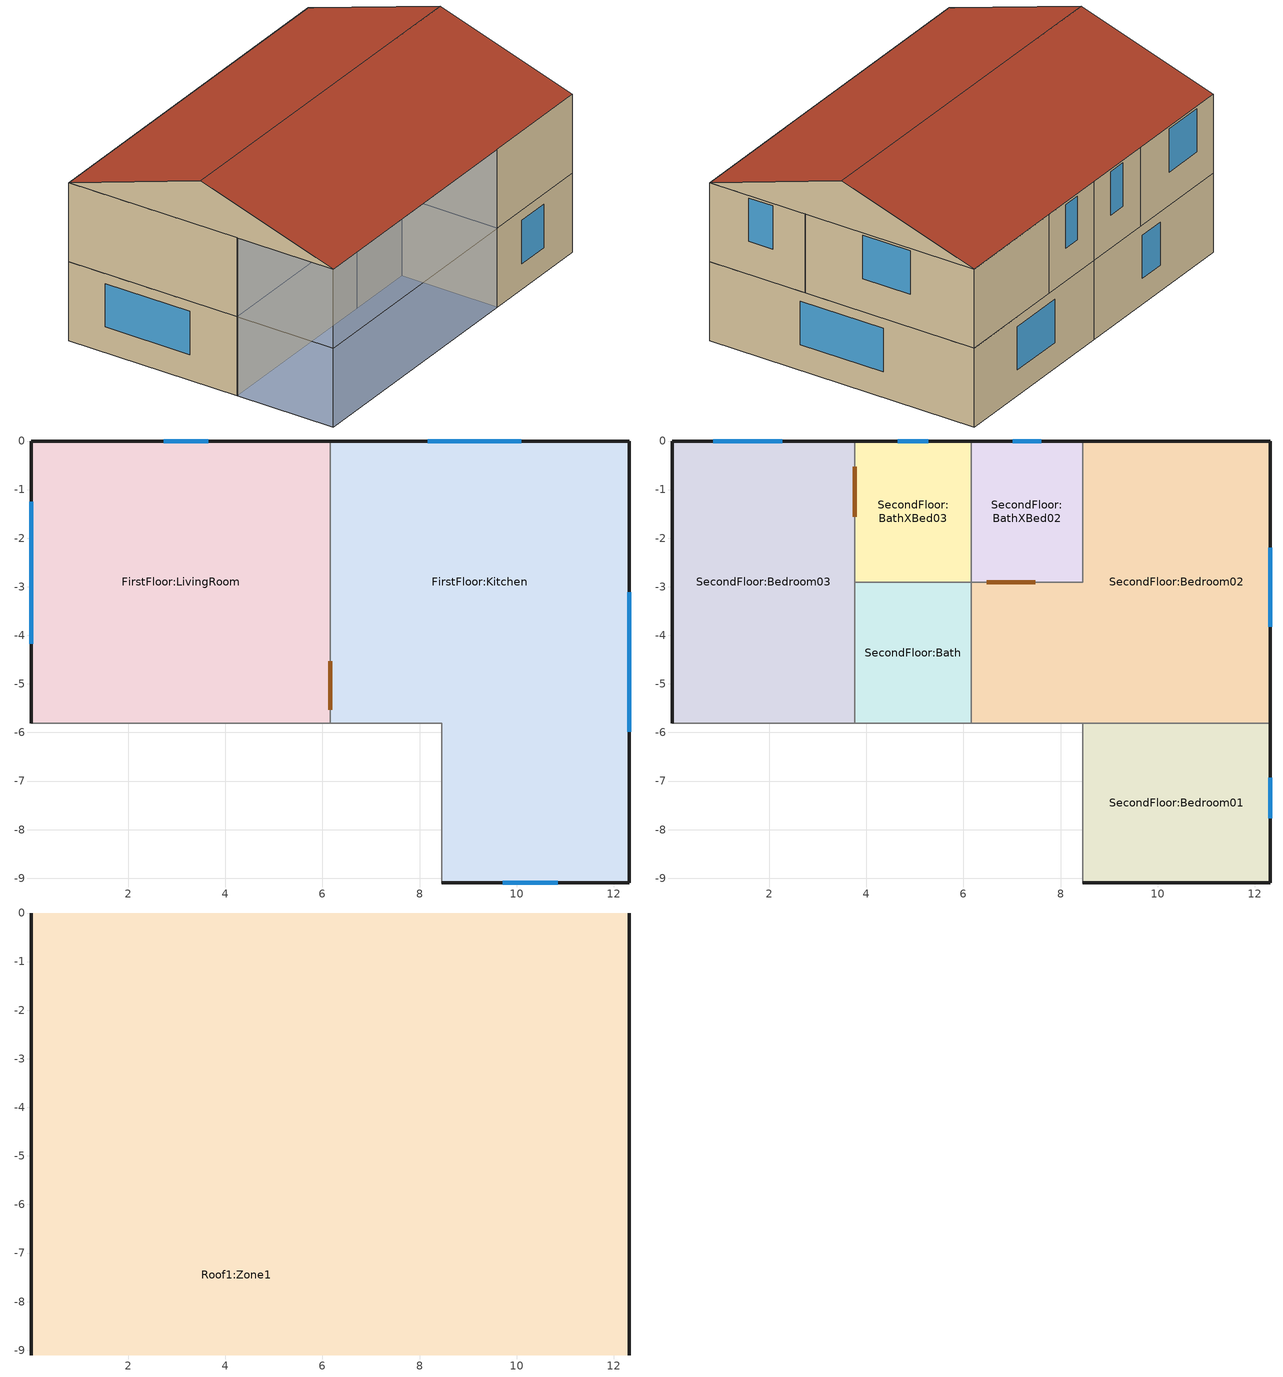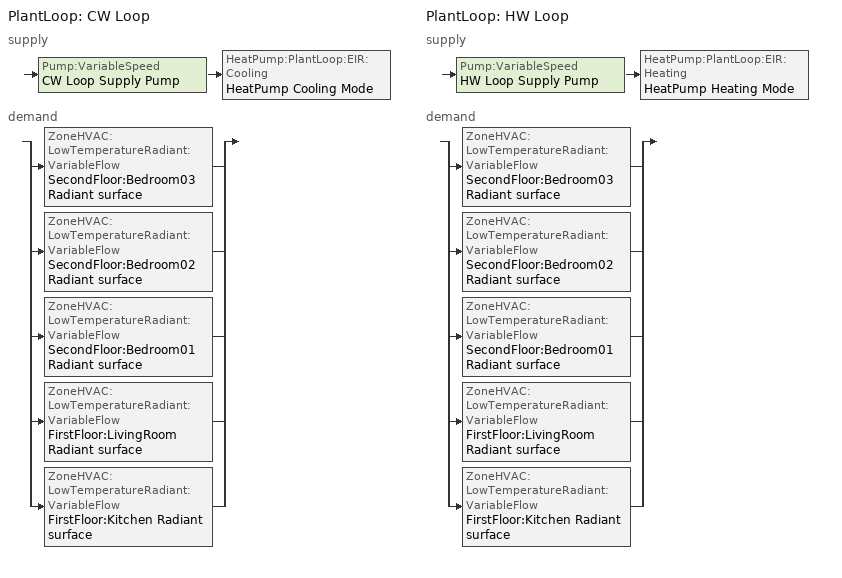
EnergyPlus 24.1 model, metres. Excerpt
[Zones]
FirstFloor:Kitchen
 floor ground (Heated Floor with floor covering - Ground): 12.32,-9.1 8.46,-9.1 8.46,-5.81 12.32,-5.81 z0; 12.32,-5.81 6.16,-5.81 6.16,0 12.32,0 z0
 wall outside (Wall - Energy code standard - Heavyweight): 8.46,-9.1 12.32,-9.1 12.32,0 6.16,0 z0:2.59
 wall to FirstFloor:LivingRoom (Partition - 2 x 1 in. (2x25mm) gypsum plasterboard with 4 in. (100mm) cavity): 6.16,0 6.16,-5.81 z0:2.59
 wall adiabatic (Partition - 2 x 1 in. (2x25mm) gypsum plasterboard with 4 in. (100mm) cavity): 6.16,-5.81 8.46,-5.81 8.46,-9.1 z0:2.59
 window (Sweden Glazing - 1001): 12.32,-5.98 12.32,-3.12 / 10.09,0 8.17,0 / 9.71,-9.1 10.84,-9.1 z0.84:2.26
 door inside (Puerta interior del proyecto): 6.16,-4.54 6.16,-5.53 z0:2
FirstFloor:LivingRoom
 floor ground (Heated Floor with floor covering - Ground): 6.16,-5.81 0.01,-5.81 0.01,0 6.16,0 z0
 wall outside (Wall - Energy code standard - Heavyweight): 6.16,0 0.01,0 0.01,-5.81 z0:2.59
 wall adiabatic (Partition - 2 x 1 in. (2x25mm) gypsum plasterboard with 4 in. (100mm) cavity): 0.01,-5.81 6.16,-5.81 z0:2.59
 window (Sweden Glazing - 1001): 3.65,0 2.73,0 / 0.01,-1.25 0.01,-4.17 z0.84:2.26
SecondFloor:BathXBed02
 floor to FirstFloor:Kitchen (Heated Floor with floor covering - Internal - T0.1): 8.46,-2.9 6.16,-2.9 6.16,0 8.46,0 z2.59
 wall outside (Wall - Energy code standard - Heavyweight): 8.46,0 6.16,0 z2.59:5.18
 wall to SecondFloor:Bedroom02 (Partition - 2 x 1 in. (2x25mm) gypsum plasterboard with 4 in. (100mm) cavity): 6.16,-2.9 8.46,-2.9 8.46,0 z2.59:5.18
 wall to SecondFloor:BathXBed03 (Partition - 2 x 1 in. (2x25mm) gypsum plasterboard with 4 in. (100mm) cavity_Rev): 6.16,0 6.16,-2.9 z2.59:5.18
 window (Sweden Glazing - 1001): 7.6,0 7.01,0 z3.67:5.09
 door inside (Puerta interior del proyecto): 6.48,-2.9 7.48,-2.9 z2.83:4.83
SecondFloor:BathXBed03
 floor to FirstFloor:LivingRoom (Heated Floor with floor covering - Internal - T0.1): 6.16,-2.9 3.77,-2.9 3.77,0 6.16,0 z2.59
 wall outside (Wall - Energy code standard - Heavyweight): 6.16,0 3.77,0 z2.59:5.18
 wall to SecondFloor:Bedroom03 (Partition - 2 x 1 in. (2x25mm) gypsum plasterboard with 4 in. (100mm) cavity_Rev): 3.77,0 3.77,-2.9 z2.59:5.18
 wall to SecondFloor:Bath (Partition - 2 x 1 in. (2x25mm) gypsum plasterboard with 4 in. (100mm) cavity): 3.77,-2.9 6.16,-2.9 z2.59:5.18
 window (Sweden Glazing - 1001): 5.28,0 4.65,0 z3.67:5.09
 door inside (Puerta interior del proyecto_Rev): 3.77,-0.53 3.77,-1.56 z2.83:4.83
SecondFloor:Bath
 floor to FirstFloor:LivingRoom (Heated Floor with floor covering - Internal - T0.1): 6.16,-5.81 3.77,-5.81 3.77,-2.9 6.16,-2.9 z2.59
 wall to SecondFloor:Bedroom02 (Partition - 2 x 1 in. (2x25mm) gypsum plasterboard with 4 in. (100mm) cavity_Rev): 6.16,-5.81 6.16,-2.9 z2.59:5.18
 wall to SecondFloor:Bedroom03 (Partition - 2 x 1 in. (2x25mm) gypsum plasterboard with 4 in. (100mm) cavity_Rev): 3.77,-2.9 3.77,-5.81 z2.59:5.18
 wall adiabatic (Partition - 2 x 1 in. (2x25mm) gypsum plasterboard with 4 in. (100mm) cavity): 3.77,-5.81 6.16,-5.81 z2.59:5.18
SecondFloor:Bedroom01
 floor to FirstFloor:Kitchen (Heated Floor with floor covering - Internal): 12.32,-9.1 8.46,-9.1 8.46,-5.81 12.32,-5.81 z2.59
 wall outside (Wall - Energy code standard - Heavyweight): 8.46,-9.1 12.32,-9.1 12.32,-5.81 z2.59:5.18
 wall to SecondFloor:Bedroom02 (Partition - 2 x 1 in. (2x25mm) gypsum plasterboard with 4 in. (100mm) cavity_Rev): 12.32,-5.81 8.46,-5.81 z2.59:5.18
 wall adiabatic (Partition - 2 x 1 in. (2x25mm) gypsum plasterboard with 4 in. (100mm) cavity): 8.46,-5.81 8.46,-9.1 z2.59:5.18
 window (Sweden Glazing - 1001): 12.32,-7.76 12.32,-6.93 z3.67:5.09
SecondFloor:Bedroom02
 floor to FirstFloor:Kitchen (Heated Floor with floor covering - Internal - T0.3): 8.46,-5.81 6.16,-5.81 6.16,-2.9 8.46,-2.9 z2.59
 floor to FirstFloor:Kitchen (Heated Floor with floor covering - Internal): 12.32,-5.81 8.46,-5.81 8.46,0 12.32,0 z2.59
 wall outside (Wall - Energy code standard - Heavyweight): 12.32,-5.81 12.32,0 8.46,0 z2.59:5.18
 wall adiabatic (Partition - 2 x 1 in. (2x25mm) gypsum plasterboard with 4 in. (100mm) cavity): 6.16,-5.81 8.46,-5.81 z2.59:5.18
 window (Sweden Glazing - 1001): 12.32,-3.83 12.32,-2.2 z3.67:5.09
SecondFloor:Bedroom03
 floor to FirstFloor:LivingRoom (Heated Floor with floor covering - Internal): 3.77,-5.81 0.01,-5.81 0.01,0 3.77,0 z2.59
 wall outside (Wall - Energy code standard - Heavyweight): 3.77,0 0.01,0 0.01,-5.81 z2.59:5.18
 wall adiabatic (Partition - 2 x 1 in. (2x25mm) gypsum plasterboard with 4 in. (100mm) cavity): 0.01,-5.81 3.77,-5.81 z2.59:5.18
 window (Sweden Glazing - 1001): 2.27,0 0.85,0 z3.68:5.1
Roof1:Zone1
 floor to SecondFloor:Bedroom03 (Combined semi-exposed roof - Energy code standard - Heavyweight_Rev): 3.77,-5.81 0.01,-5.81 0.01,0 3.77,0 z5.18
 floor to SecondFloor:BathXBed03 (Combined semi-exposed roof - Energy code standard - Heavyweight_Rev): 6.16,-2.9 3.77,-2.9 3.77,0 6.16,0 z5.18
 floor to SecondFloor:BathXBed02 (Combined semi-exposed roof - Energy code standard - Heavyweight_Rev): 8.46,-2.9 6.16,-2.9 6.16,0 8.46,0 z5.18
 floor to SecondFloor:Bedroom02 (Combined semi-exposed roof - Energy code standard - Heavyweight_Rev): 12.32,-2.9 8.46,-2.9 8.46,0 12.32,0 z5.18; 12.32,-5.81 6.16,-5.81 6.16,-2.9 12.32,-2.9 z5.18
 floor to SecondFloor:Bath (Combined semi-exposed roof - Energy code standard - Heavyweight_Rev): 6.16,-5.81 3.77,-5.81 3.77,-2.9 6.16,-2.9 z5.18
 floor to SecondFloor:Bedroom01 (Combined semi-exposed roof - Energy code standard - Heavyweight_Rev): 12.32,-9.1 8.46,-9.1 8.46,-5.81 12.32,-5.81 z5.18
 floor adiabatic (Heated Floor with floor covering - Internal): 8.46,-9.1 0.01,-9.1 0.01,-5.81 8.46,-5.81 z5.18
 wall outside (Wall - Energy code standard - Heavyweight): 12.32,-9.1,5.18 12.32,0,5.18 12.32,-4.55,6.66; 0.01,0,5.18 0.01,-9.1,5.18 0.01,-4.55,6.66
 roof outside (Combined semi-exposed roof - Energy code standard - Heavyweight): 12.32,0,5.18 0.01,0,5.18 0.01,-4.55,6.66 12.32,-4.55,6.66; 0.01,-9.1,5.18 12.32,-9.1,5.18 12.32,-4.55,6.66 0.01,-4.55,6.66
shading: 0.01,-5.81 0.01,-9.1 / 0.01,-9.1 8.46,-9.1 z2.59:5.18; 0.01,-5.81 0.01,-9.1 / 0.01,-9.1 8.46,-9.1 z0:2.59
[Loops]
PlantLoop 'CW Loop'
 supply: Pump:VariableSpeed 'CW Loop Supply Pump' > HeatPump:PlantLoop:EIR:Cooling 'HeatPump Cooling Mode'
 demand: split
  | ZoneHVAC:LowTemperatureRadiant:VariableFlow 'SecondFloor:Bedroom03 Radiant surface'
  | ZoneHVAC:LowTemperatureRadiant:VariableFlow 'SecondFloor:Bedroom02 Radiant surface'
  | ZoneHVAC:LowTemperatureRadiant:VariableFlow 'SecondFloor:Bedroom01 Radiant surface'
  | ZoneHVAC:LowTemperatureRadiant:VariableFlow 'FirstFloor:LivingRoom Radiant surface'
  | ZoneHVAC:LowTemperatureRadiant:VariableFlow 'FirstFloor:Kitchen Radiant surface'
PlantLoop 'HW Loop'
 supply: Pump:VariableSpeed 'HW Loop Supply Pump' > HeatPump:PlantLoop:EIR:Heating 'HeatPump Heating Mode'
 demand: split
  | ZoneHVAC:LowTemperatureRadiant:VariableFlow 'SecondFloor:Bedroom03 Radiant surface'
  | ZoneHVAC:LowTemperatureRadiant:VariableFlow 'SecondFloor:Bedroom02 Radiant surface'
  | ZoneHVAC:LowTemperatureRadiant:VariableFlow 'SecondFloor:Bedroom01 Radiant surface'
  | ZoneHVAC:LowTemperatureRadiant:VariableFlow 'FirstFloor:LivingRoom Radiant surface'
  | ZoneHVAC:LowTemperatureRadiant:VariableFlow 'FirstFloor:Kitchen Radiant surface'
[Building]
Building: Loads convergence tolerance value=0.04; Maximum number of warmup days=50; Minimum number of warmup days=6; North axis=0; Solar distribution=FullExterior; Temperature convergence tolerance value=0.4; Terrain=Suburbs
[Site:GroundReflectance]
0.2, 0.2, 0.2, 0.2, 0.2, 0.2, 0.2, 0.2, 0.2, 0.2, 0.2, 0.2
[Site:GroundReflectance:SnowModifier]
2, 2
[Site:GroundTemperature:BuildingSurface]
18, 18, 18, 18, 18, 18, 18, 18, 18, 18, 18, 18
[Site:GroundTemperature:Deep]
14, 14, 14, 14, 14, 14, 14, 14, 14, 14, 14, 14
[Site:GroundTemperature:FCfactorMethod]
January ground temperature=6.09; February ground temperature=5.28; March ground temperature=6.71; April ground temperature=8.95; May ground temperature=14.81; June ground temperature=19.34; July ground temperature=22.39; August ground temperature=23.32; September ground temperature=21.74; October ground temperature=18.22; November ground temperature=13.53; December ground temperature=9.18
[Site:GroundTemperature:Shallow]
14, 14, 14, 14, 14, 14, 14, 14, 14, 14, 14, 14
[Site:Location]
Sitio (01-01:31-12)  (01-01:31-12): Elevation=61; Latitude=59.62; Longitude=17.95; Time zone=1
[Site:WaterMainsTemperature]
Annual average outdoor air temperature=10; Calculation method=Correlation; Maximum difference in monthly average outdoor air temperatures=20
[SizingPeriod:DesignDay] Barometric pressure=94525.9; Day of month=15; Humidity condition type=WetBulb; Rain indicator=No; Snow indicator=No
Name | Daily dry bulb temperature range | Day type | Daylight saving time indicator | Maximum dry bulb temperature | Month | Sky clearness | Solar model indicator | Wetbulb or dewpoint at maximum dry bulb | Wind direction | Wind speed
Summer Design Day in Sitio (01-01:31-12) Aug | 17.4 | SummerDesignDay | Yes | 38 | 8 | 0.98 | ASHRAEClearSky | 19.9 | 0 | 0
Summer Design Day in Sitio (01-01:31-12) Jul | 17.5 | SummerDesignDay | Yes | 38.2 | 7 | 0.98 | ASHRAEClearSky | 20.3 | 0 | 0
Summer Design Day in Sitio (01-01:31-12) Jun | 17.7 | SummerDesignDay | Yes | 36.6 | 6 | 0.98 | ASHRAEClearSky | 18.2 | 0 | 0
Summer Design Day in Sitio (01-01:31-12) Sep | 16.8 | SummerDesignDay | Yes | 34.9 | 9 | 0.98 | ASHRAEClearSky | 19.3 | 0 | 0
Winter Design Day in Sitio (01-01:31-12) | 0 | WinterDesignDay | No | -2.7 | 1 | 0 |  | -2.7 | 350 | 1
[Construction]
Combined semi-exposed roof - Energy code standard - Heavyweight: Plywood (Heavyweight)_.01, MW Glass Wool (rolls)_.0155, Cast Concrete (Lightweight)_.1, Plasterboard_.013
Combined semi-exposed roof - Energy code standard - Heavyweight_Rev: Plasterboard_.013, Cast Concrete (Lightweight)_.1, MW Glass Wool (rolls)_.0155, Plywood (Heavyweight)_.01
Heated Floor with floor covering - Ground: Urea Formaldehyde Foam_.08, Cast Concrete_.1, EPS Expanded Polystyrene (Standard)_.08, Limestone soft_.045, Ceramic/porcelain_.0095
Heated Floor with floor covering - Internal; Heated Floor with floor covering - Internal - T0.1; Heated Floor with floor covering - Internal - T0.3: 0.625 in. gypsum board_.008, Cast Concrete (Dense)_.1, EPS Expanded Polystyrene (Standard)_.08, Limestone soft_.045, Ceramic/porcelain_.0095
Partition - 2 x 1 in. (2x25mm) gypsum plasterboard with 4 in. (100mm) cavity; Partition - 2 x 1 in. (2x25mm) gypsum plasterboard with 4 in. (100mm) cavity_Rev: Gypsum Plasterboard_.025, 6_RVAL_2, Gypsum Plasterboard_.025
Puerta interior del proyecto; Puerta interior del proyecto_Rev: Painted Oak_.035
Sweden Glazing - 1001: 2, 1001, 50, 1001, 2
Wall - Energy code standard - Heavyweight: Brickwork Outer_.1, XPS Extruded Polystyrene  - CO2 Blowing_.0037, Concrete Block (Medium)_.1, Gypsum Plastering_.013
[Material] Roughness=Rough; Thermal absorptance=0.9
Name | Conductivity | Density | Solar absorptance | Specific heat | Thickness | Visible absorptance
0.625 in. gypsum board_.008 | 0.16 | 640 | 0.7 | 1150 | 0.008 | 0.7
Brickwork Outer_.1 | 0.84 | 1700 | 0.7 | 800 | 0.1 | 0.7
Cast Concrete (Dense)_.1 | 1.4 | 2100 | 0.6 | 840 | 0.1 | 0.6
Cast Concrete (Lightweight)_.1 | 0.38 | 1200 | 0.6 | 1000 | 0.1 | 0.6
Cast Concrete_.1 | 1.13 | 2000 | 0.6 | 1000 | 0.1 | 0.6
Ceramic/porcelain_.0095 | 1.3 | 2300 | 0.4 | 840 | 0.0095 | 0.4
Concrete Block (Medium)_.1 | 0.51 | 1400 | 0.6 | 1000 | 0.1 | 0.6
EPS Expanded Polystyrene (Standard)_.08 | 0.04 | 15 | 0.6 | 1400 | 0.08 | 0.6
Gypsum Plasterboard_.025 | 0.25 | 900 | 0.5 | 1000 | 0.025 | 0.5
Gypsum Plastering_.013 | 0.4 | 1000 | 0.5 | 1000 | 0.013 | 0.5
Limestone soft_.045 | 1.1 | 2200 | 0.6 | 1000 | 0.045 | 0.6
MW Glass Wool (rolls)_.0155 | 0.04 | 12 | 0.6 | 840 | 0.0155 | 0.6
Painted Oak_.035 | 0.19 | 700 | 0.5 | 2390 | 0.035 | 0.5
Plasterboard_.013 | 0.25 | 2800 | 0.5 | 896 | 0.013 | 0.5
Plywood (Heavyweight)_.01 | 0.15 | 700 | 0.78 | 1420 | 0.01 | 0.78
Urea Formaldehyde Foam_.08 | 0.04 | 10 | 0.6 | 1400 | 0.08 | 0.6
XPS Extruded Polystyrene  - CO2 Blowing_.0037 | 0.034 | 35 | 0.6 | 1400 | 0.0794 | 0.6
[Material:NoMass]
6_RVAL_2: Roughness=Rough; Solar absorptance=0.7; Thermal absorptance=0.9; Thermal resistance=0.15; Visible absorptance=0.7
[WindowMaterial:Gas]
1001: Gas type=Air; Thickness=0.006
[WindowMaterial:Glazing] Dirt correction factor for solar and visible transmittance=1; Infrared transmittance at normal incidence=0; Optical data type=SpectralAverage
Name | Back side infrared hemispherical emissivity | Back side solar reflectance at normal incidence | Back side visible reflectance at normal incidence | Conductivity | Front side infrared hemispherical emissivity | Front side solar reflectance at normal incidence | Front side visible reflectance at normal incidence | Solar transmittance at normal incidence | Thickness | Visible transmittance at normal incidence
2 | 0.84 | 0.075 | 0.081 | 0.9 | 0.84 | 0.075 | 0.081 | 0.837 | 0.003 | 0.898
50 | 0.72 | 0.398 | 0.167 | 0.14 | 0.075 | 0.402 | 0.147 | 0.504 | 0.00051 | 0.766
[AvailabilityManager:HighTemperatureTurnOff]
HeatingOperationLimit: Temperature=20
[AvailabilityManager:LowTemperatureTurnOff]
CoolingLimitOperation: Temperature=15
[AvailabilityManager:Scheduled]
Name | Schedule
CW Loop Availability | On 24/7
HW Loop Availability | Off
[Daylighting:Controls] Availability schedule=On; Fraction of lights controlled by reference point 1=1; Daylighting method=SplitFlux; Delight gridding resolution=1; Glare calculation azimuth angle of view direction clockwise from zone y axis=0; Lighting control type=Continuous; Maximum allowable discomfort glare index=22; Minimum input power fraction for continuous or continuousoff dimming control=0.1; Minimum light output fraction for continuous or continuousoff dimming control=0.1; Number of stepped control steps=1; Probability lighting will be reset when needed in manual stepped control=1
Name | Daylighting reference point name 1 | Illuminance setpoint at reference point 1 | Glare calculation daylighting reference point | Zone or space
FirstFloor:Kitchen | FirstFloor:Kitchen Ref Point 1 | 300 | FirstFloor:Kitchen Ref Point 1 | FirstFloor:Kitchen
FirstFloor:LivingRoom | FirstFloor:LivingRoom Ref Point 1 | 150 | FirstFloor:LivingRoom Ref Point 1 | FirstFloor:LivingRoom
SecondFloor:Bedroom01 | SecondFloor:Bedroom01 Ref Point 1 | 100 | SecondFloor:Bedroom01 Ref Point 1 | SecondFloor:Bedroom01
SecondFloor:Bedroom02 | SecondFloor:Bedroom02 Ref Point 1 | 100 | SecondFloor:Bedroom02 Ref Point 1 | SecondFloor:Bedroom02
SecondFloor:Bedroom03 | SecondFloor:Bedroom03 Ref Point 1 | 100 | SecondFloor:Bedroom03 Ref Point 1 | SecondFloor:Bedroom03
[DesignSpecification:OutdoorAir] Outdoor air flow air changes per hour=0; Outdoor air flow per person=0.00944; Outdoor air flow per zone=0; Outdoor air flow per zone floor area=0; Outdoor air method=Flow/Person; Outdoor air schedule=On 24/7
FirstFloor:Kitchen Design Specification Outdoor Air Object; FirstFloor:LivingRoom Design Specification Outdoor Air Object; SecondFloor:Bath Design Specification Outdoor Air Object; SecondFloor:BathXBed02 Design Specification Outdoor Air Object; SecondFloor:BathXBed03 Design Specification Outdoor Air Object; SecondFloor:Bedroom01 Design Specification Outdoor Air Object; SecondFloor:Bedroom02 Design Specification Outdoor Air Object; SecondFloor:Bedroom03 Design Specification Outdoor Air Object
[DesignSpecification:ZoneAirDistribution] Zone air distribution effectiveness in cooling mode=1; Zone air distribution effectiveness in heating mode=1; Zone secondary recirculation fraction=0
FirstFloor:Kitchen Design Specification Zone Air Distribution Object; FirstFloor:LivingRoom Design Specification Zone Air Distribution Object; SecondFloor:Bath Design Specification Zone Air Distribution Object; SecondFloor:BathXBed02 Design Specification Zone Air Distribution Object; SecondFloor:BathXBed03 Design Specification Zone Air Distribution Object; SecondFloor:Bedroom01 Design Specification Zone Air Distribution Object; SecondFloor:Bedroom02 Design Specification Zone Air Distribution Object; SecondFloor:Bedroom03 Design Specification Zone Air Distribution Object
[HeatPump:PlantLoop:EIR:Cooling]
HeatPump Cooling Mode: Capacity modifier function of temperature curve=CoolCapAquarea9kW; Companion heat pump=HeatPump Heating Mode; Condenser type=AirSource; Electric input to output ratio modifier function of part load ratio curve=Aquarea9kW_PLR; Electric input to output ratio modifier function of temperature curve=EERAquarea9kW; Load side reference flow rate=Autosize; Reference capacity=Autosize; Reference coefficient of performance=2.77; Sizing factor=1; Source side reference flow rate=Autosize
[HeatPump:PlantLoop:EIR:Heating]
HeatPump Heating Mode: Capacity modifier function of temperature curve=HeatCapAquarea9kW; Companion heat pump=HeatPump Cooling Mode; Condenser type=AirSource; Electric input to output ratio modifier function of part load ratio curve=Aquarea9kW_PLR; Electric input to output ratio modifier function of temperature curve=COPAquarea9kW; Load side reference flow rate=Autosize; Reference capacity=Autosize; Reference coefficient of performance=4.66; Sizing factor=1; Source side reference flow rate=Autosize
[Lights] Design level calculation method=Watts/Area; Fraction radiant=0.42; Fraction replaceable=1; Fraction visible=0.18; Return air fraction=0
Name | End use subcategory | Schedule | Watts per floor area | Zone or zonelist or space or spacelist
FirstFloor:Kitchen General lighting | ELECTRIC EQUIPMENT#FirstFloor:Kitchen#GeneralLights | Dwell_DomKitchen_Light | 3.4 | FirstFloor:Kitchen
FirstFloor:LivingRoom General lighting | ELECTRIC EQUIPMENT#FirstFloor:LivingRoom#GeneralLights | Dwell_DomLounge_Light | 5.1 | FirstFloor:LivingRoom
SecondFloor:Bath General lighting | ELECTRIC EQUIPMENT#SecondFloor:Bath#GeneralLights | Dwell_DomBath_Light | 5.1 | SecondFloor:Bath
SecondFloor:BathXBed02 General lighting | ELECTRIC EQUIPMENT#SecondFloor:BathXBed02#GeneralLights | Dwell_DomBath_Light | 5.1 | SecondFloor:BathXBed02
SecondFloor:BathXBed03 General lighting | ELECTRIC EQUIPMENT#SecondFloor:BathXBed03#GeneralLights | Dwell_DomBath_Light | 5.1 | SecondFloor:BathXBed03
SecondFloor:Bedroom01 General lighting | ELECTRIC EQUIPMENT#SecondFloor:Bedroom01#GeneralLights | Dwell_DomBed_Light | 3.4 | SecondFloor:Bedroom01
SecondFloor:Bedroom02 General lighting | ELECTRIC EQUIPMENT#SecondFloor:Bedroom02#GeneralLights | Dwell_DomBed_Light | 3.4 | SecondFloor:Bedroom02
SecondFloor:Bedroom03 General lighting | ELECTRIC EQUIPMENT#SecondFloor:Bedroom03#GeneralLights | Dwell_DomBed_Light | 3.4 | SecondFloor:Bedroom03
[OtherEquipment] Carbon dioxide generation rate=0; Design level calculation method=Watts/Area; End use subcategory=General; Fraction latent=0; Fraction lost=0; Fraction radiant=0.2; Fuel type=Electricity
Name | Power per floor area | Schedule | Zone or zonelist or space or spacelist
FirstFloor:Kitchen Equipment gain | 12 | Dwell_DomKitchen_Equip | FirstFloor:Kitchen
FirstFloor:LivingRoom Equipment gain | 3.9 | Dwell_DomLounge_Equip | FirstFloor:LivingRoom
SecondFloor:Bath Equipment gain | 1.67 | Dwell_DomBath_Equip | SecondFloor:Bath
SecondFloor:BathXBed02 Equipment gain | 1.67 | Dwell_DomBath_Equip | SecondFloor:BathXBed02
SecondFloor:BathXBed03 Equipment gain | 1.67 | Dwell_DomBath_Equip | SecondFloor:BathXBed03
SecondFloor:Bedroom01 Equipment gain | 3.58 | Dwell_DomBed_Equip | SecondFloor:Bedroom01
SecondFloor:Bedroom02 Equipment gain | 3.58 | Dwell_DomBed_Equip | SecondFloor:Bedroom02
SecondFloor:Bedroom03 Equipment gain | 3.58 | Dwell_DomBed_Equip | SecondFloor:Bedroom03
[People] Air velocity schedule=Default Air Velocity for Comfort Calculations; Carbon dioxide generation rate=3.82e-08; Clothing insulation calculation method=ClothingInsulationSchedule; Enable ashrae 55 comfort warnings=No; Fraction radiant=0.3; Mean radiant temperature calculation type=EnclosureAveraged; Number of people calculation method=People/Area; Number of people schedule=Residential Occ_Edited; Sensible heat fraction=Autocalculate; Thermal comfort model 1 type=Fanger; Work efficiency schedule=Work efficiency
Name | Activity level schedule | Clothing insulation schedule | People per floor area | Zone or zonelist or space or spacelist
People FirstFloor:Kitchen | Activity Schedule 2035 | Clothing Schedule 2035 | 0.0187563 | FirstFloor:Kitchen
People FirstFloor:LivingRoom | Activity Schedule 2044 | Clothing Schedule 2044 | 0.0187563 | FirstFloor:LivingRoom
People SecondFloor:Bath | Activity Schedule 1688 | Clothing Schedule 1688 | 0.0187368 | SecondFloor:Bath
People SecondFloor:BathXBed02 | Activity Schedule 1671 | Clothing Schedule 1671 | 0.0187368 | SecondFloor:BathXBed02
People SecondFloor:BathXBed03 | Activity Schedule 1664 | Clothing Schedule 1664 | 0.0187368 | SecondFloor:BathXBed03
People SecondFloor:Bedroom01 | Activity Schedule 1704 | Clothing Schedule 1704 | 0.0229388 | SecondFloor:Bedroom01
People SecondFloor:Bedroom02 | Activity Schedule 1678 | Clothing Schedule 1678 | 0.0229388 | SecondFloor:Bedroom02
People SecondFloor:Bedroom03 | Activity Schedule 1656 | Clothing Schedule 1656 | 0.0229388 | SecondFloor:Bedroom03
[PlantEquipmentList]
CW Loop Scheme 1 Range 1 Equipment List: HeatPump Cooling Mode, HeatPump:PlantLoop:EIR:Cooling
HW Loop Scheme 1 Range 1 Equipment List: HeatPump Heating Mode, HeatPump:PlantLoop:EIR:Heating
[PlantEquipmentOperation:CoolingLoad]
CW Loop Scheme 1: Load range 1 lower limit=0; Load range 1 upper limit=1e+15; Range 1 equipment list=CW Loop Scheme 1 Range 1 Equipment List
[PlantEquipmentOperation:HeatingLoad]
HW Loop Scheme 1: Load range 1 lower limit=0; Load range 1 upper limit=1e+15; Range 1 equipment list=HW Loop Scheme 1 Range 1 Equipment List
[PlantEquipmentOperationSchemes] Control scheme 1 schedule=On 24/7
Name | Control scheme 1
CW Loop Operation | CW Loop Scheme 1
HW Loop Operation | HW Loop Scheme 1
[PlantLoop] Common pipe simulation=None; Fluid type=Water; Load distribution scheme=SequentialLoad; Maximum loop flow rate=Autosize; Minimum loop flow rate=0; Minimum loop temperature=10; Plant loop demand calculation scheme=SingleSetpoint; Plant loop volume=Autocalculate; Pressure simulation type=None
Name | Maximum loop temperature | Plant equipment operation scheme
CW Loop | 26 | CW Loop Operation
HW Loop | 55 | HW Loop Operation
[Pump:VariableSpeed] Design maximum flow rate=Autosize; Design minimum flow rate=0; Design power consumption=Autosize; Design pump head=20000; Fraction of motor inefficiencies to fluid stream=0; Motor efficiency=0.9; Pump control type=Intermittent; Coefficient 1 of the part load performance curve=0; Coefficient 2 of the part load performance curve=1; Coefficient 3 of the part load performance curve=0; Coefficient 4 of the part load performance curve=0
CW Loop Supply Pump; HW Loop Supply Pump
[SetpointManager:Scheduled] Control variable=Temperature
Name | Schedule | Setpoint node or nodelist
CW Loop Setpoint Manager | Cooling low water temperature schedule: Always 16.00 | CW Loop Setpoint Manager Node List
HW Loop Setpoint Manager | Heating high water temperature schedule: Always 65.00 | HW Loop Setpoint Manager Node List
[Sizing:Plant]
Name | Design loop exit temperature | Loop design temperature difference | Loop type
HW Loop | 45 | 10 | Heating
CW Loop | 14 | 3 | Cooling
[Sizing:Zone] Account for dedicated outdoor air system=No; Cooling design air flow method=DesignDay; Cooling design air flow rate=0; Cooling minimum air flow=0; Cooling minimum air flow fraction=0; Cooling minimum air flow per zone floor area=0.00076; Dedicated outdoor air high setpoint temperature for design=Autosize; Dedicated outdoor air low setpoint temperature for design=Autosize; Dedicated outdoor air system control strategy=NeutralSupplyAir; Heating design air flow method=DesignDay; Heating design air flow rate=0; Heating maximum air flow=0.14158; Heating maximum air flow fraction=0.3; Heating maximum air flow per zone floor area=0.00203; Zone cooling design supply air humidity ratio=0.009; Zone cooling design supply air humidity ratio difference=0.005; Zone cooling design supply air temperature=14; Zone cooling design supply air temperature difference=10; Zone cooling design supply air temperature input method=SupplyAirTemperature; Zone cooling sizing factor=1.15; Zone heating design supply air humidity ratio=0.004; Zone heating design supply air temperature=50; Zone heating design supply air temperature difference=10; Zone heating design supply air temperature input method=SupplyAirTemperature; Zone heating sizing factor=1.25; Zone humidification design supply air humidity ratio difference=0.005; Zone latent cooling design supply air humidity ratio input method=HumidityRatioDifference; Zone latent heating design supply air humidity ratio input method=HumidityRatioDifference; Zone load sizing method=Sensible Load Only No Latent Load
Name | Design specification outdoor air object | Design specification zone air distribution object
SecondFloor:Bedroom03 | SecondFloor:Bedroom03 Design Specification Outdoor Air Object | SecondFloor:Bedroom03 Design Specification Zone Air Distribution Object
SecondFloor:BathXBed03 | SecondFloor:BathXBed03 Design Specification Outdoor Air Object | SecondFloor:BathXBed03 Design Specification Zone Air Distribution Object
SecondFloor:BathXBed02 | SecondFloor:BathXBed02 Design Specification Outdoor Air Object | SecondFloor:BathXBed02 Design Specification Zone Air Distribution Object
SecondFloor:Bedroom02 | SecondFloor:Bedroom02 Design Specification Outdoor Air Object | SecondFloor:Bedroom02 Design Specification Zone Air Distribution Object
SecondFloor:Bath | SecondFloor:Bath Design Specification Outdoor Air Object | SecondFloor:Bath Design Specification Zone Air Distribution Object
SecondFloor:Bedroom01 | SecondFloor:Bedroom01 Design Specification Outdoor Air Object | SecondFloor:Bedroom01 Design Specification Zone Air Distribution Object
FirstFloor:LivingRoom | FirstFloor:LivingRoom Design Specification Outdoor Air Object | FirstFloor:LivingRoom Design Specification Zone Air Distribution Object
FirstFloor:Kitchen | FirstFloor:Kitchen Design Specification Outdoor Air Object | FirstFloor:Kitchen Design Specification Zone Air Distribution Object
[ThermostatSetpoint:SingleCooling] Setpoint temperature schedule=Cooling SP SCHED
FirstFloor:Kitchen SimpleCooling SP; FirstFloor:LivingRoom SimpleCooling SP; SecondFloor:Bath SimpleCooling SP; SecondFloor:BathXBed02 SimpleCooling SP; SecondFloor:BathXBed03 SimpleCooling SP; SecondFloor:Bedroom01 SimpleCooling SP; SecondFloor:Bedroom02 SimpleCooling SP; SecondFloor:Bedroom03 SimpleCooling SP
[ThermostatSetpoint:SingleHeating] Setpoint temperature schedule=Heating SP SCHED
FirstFloor:Kitchen SimpleHeating SP; FirstFloor:LivingRoom SimpleHeating SP; SecondFloor:Bath SimpleHeating SP; SecondFloor:BathXBed02 SimpleHeating SP; SecondFloor:BathXBed03 SimpleHeating SP; SecondFloor:Bedroom01 SimpleHeating SP; SecondFloor:Bedroom02 SimpleHeating SP
[Zone] Multiplier=1; Type=1; Zone inside convection algorithm=TARP
Name | Floor area | Part of total floor area | Volume
FirstFloor:Kitchen | 42.2345 | Yes | 109.4507
FirstFloor:LivingRoom | 31.4984 | Yes | 81.6282
Roof1:Zone1 | 73.6796 | No | 37.6089
SecondFloor:Bath | 6.1863 | Yes | 14.5346
SecondFloor:BathXBed02 | 5.4391 | Yes | 12.7791
SecondFloor:BathXBed03 | 5.6981 | Yes | 13.3877
SecondFloor:Bedroom01 | 10.2119 | Yes | 23.993
SecondFloor:Bedroom02 | 25.3347 | Yes | 59.5239
SecondFloor:Bedroom03 | 18.4609 | Yes | 43.3738
[ZoneControl:Thermostat] Control type schedule=Control type schedule: CoolingHeating 2
Name | Zone or zonelist | Control 1 | Control 2
FirstFloor:Kitchen Thermostat | FirstFloor:Kitchen | FirstFloor:Kitchen SimpleHeating SP | FirstFloor:Kitchen SimpleCooling SP
FirstFloor:LivingRoom Thermostat | FirstFloor:LivingRoom | FirstFloor:LivingRoom SimpleHeating SP | FirstFloor:LivingRoom SimpleCooling SP
SecondFloor:Bath Thermostat | SecondFloor:Bath | SecondFloor:Bath SimpleHeating SP | SecondFloor:Bath SimpleCooling SP
SecondFloor:BathXBed02 Thermostat | SecondFloor:BathXBed02 | SecondFloor:BathXBed02 SimpleHeating SP | SecondFloor:BathXBed02 SimpleCooling SP
SecondFloor:BathXBed03 Thermostat | SecondFloor:BathXBed03 | SecondFloor:BathXBed03 SimpleHeating SP | SecondFloor:BathXBed03 SimpleCooling SP
SecondFloor:Bedroom01 Thermostat | SecondFloor:Bedroom01 | SecondFloor:Bedroom01 SimpleHeating SP | SecondFloor:Bedroom01 SimpleCooling SP
SecondFloor:Bedroom02 Thermostat | SecondFloor:Bedroom02 | SecondFloor:Bedroom02 SimpleHeating SP | SecondFloor:Bedroom02 SimpleCooling SP
SecondFloor:Bedroom03 Thermostat | SecondFloor:Bedroom03 | SecondFloor:BathXBed03 SimpleHeating SP | SecondFloor:Bedroom03 SimpleCooling SP
[Zone equipment]
FirstFloor:Kitchen: FirstFloor:Kitchen Radiant surface
FirstFloor:LivingRoom: FirstFloor:LivingRoom Radiant surface
SecondFloor:Bath: SecondFloor: Bath IdealLoadSystem
SecondFloor:BathXBed02: SecondFloor: BathBed02 IdealLoadSystem
SecondFloor:BathXBed03: SecondFloor: BathBed03 IdealLoadSystem
SecondFloor:Bedroom01: SecondFloor:Bedroom01 Radiant surface
SecondFloor:Bedroom02: SecondFloor:Bedroom02 Radiant surface
SecondFloor:Bedroom03: SecondFloor:Bedroom03 Radiant surface
[ZoneHVAC:IdealLoadsAirSystem] Availability schedule=Radiant Availavility; Cooling limit=NoLimit; Dehumidification control type=None; Demand controlled ventilation type=None; Heat recovery type=None; Heating limit=NoLimit; Humidification control type=None; Latent heat recovery effectiveness=0.65; Maximum cooling air flow rate=Autosize; Maximum heating air flow rate=Autosize; Maximum heating supply air humidity ratio=0.0156; Maximum heating supply air temperature=50; Minimum cooling supply air humidity ratio=0.0077; Minimum cooling supply air temperature=13; Outdoor air economizer type=NoEconomizer; Sensible heat recovery effectiveness=0.7
SecondFloor: Bath IdealLoadSystem; SecondFloor: BathBed02 IdealLoadSystem; SecondFloor: BathBed03 IdealLoadSystem
[ZoneHVAC:LowTemperatureRadiant:SurfaceGroup]
Name | Flow fraction for surface 1 | Surface name 1 | Flow fraction for surface 2 | Surface name 2
FirstFloor:Kitchen Radiant surface list | 0.262143 | FirstFloor:Kitchen_GroundFloor_0_0_0 | 0.737857 | FirstFloor:Kitchen_GroundFloor_0_0_1
FirstFloor:LivingRoom Radiant surface list | 1 | FirstFloor:LivingRoom_GroundFloor_0_0_0
SecondFloor:Bedroom01 Radiant surface list | 1 | SecondFloor:Bedroom01_Floor_0_0_0
SecondFloor:Bedroom02 Radiant surface list | 0.228969 | SecondFloor:Bedroom02_Floor_0_0_0 | 0.771031 | SecondFloor:Bedroom02_Floor_0_0_1
SecondFloor:Bedroom03 Radiant surface list | 1 | SecondFloor:Bedroom03_Floor_0_0_0
[ZoneHVAC:LowTemperatureRadiant:VariableFlow] Availability schedule=Radiant Availavility; Circuit length=100; Cooling design capacity=Autosize; Heating design capacity=Autosize; Hydronic tubing length=Autosize; Maximum cold water flow=Autosize; Maximum hot water flow=Autosize
Name | Zone | Design object | Number of circuits | Surface name or radiant surface group
FirstFloor:Kitchen Radiant surface | FirstFloor:Kitchen | FirstFloor:Kitchen Radiant surface Design Object | CalculateFromCircuitLength | FirstFloor:Kitchen Radiant surface list
FirstFloor:LivingRoom Radiant surface | FirstFloor:LivingRoom | FirstFloor:LivingRoom Radiant surface Design Object | CalculateFromCircuitLength | FirstFloor:LivingRoom Radiant surface list
SecondFloor:Bedroom01 Radiant surface | SecondFloor:Bedroom01 | SecondFloor:Bedroom01 Radiant surface Design Object | OnePerSurface | SecondFloor:Bedroom01 Radiant surface list
SecondFloor:Bedroom02 Radiant surface | SecondFloor:Bedroom02 | SecondFloor:Bedroom02 Radiant surface Design Object | CalculateFromCircuitLength | SecondFloor:Bedroom02 Radiant surface list
SecondFloor:Bedroom03 Radiant surface | SecondFloor:Bedroom03 | SecondFloor:Bedroom03 Radiant surface Design Object | CalculateFromCircuitLength | SecondFloor:Bedroom03 Radiant surface list
[ZoneHVAC:LowTemperatureRadiant:VariableFlow:Design] Condensation control dewpoint offset=0; Condensation control type=SimpleOff; Cooling control temperature schedule=Cooling SP SCHED; Cooling control throttling range=2; Cooling design capacity method=CoolingDesignCapacity; Fluid to radiant surface heat transfer model=ConvectionOnly; Heating control temperature schedule=Heating SP SCHED; Heating control throttling range=2; Heating design capacity method=HeatingDesignCapacity; Hydronic tubing conductivity=0.35; Hydronic tubing inside diameter=0.012; Hydronic tubing outside diameter=0.016; Setpoint control type=HalfFlowPower; Temperature control type=MeanAirTemperature
FirstFloor:Kitchen Radiant surface Design Object; FirstFloor:LivingRoom Radiant surface Design Object; SecondFloor:Bedroom01 Radiant surface Design Object; SecondFloor:Bedroom02 Radiant surface Design Object; SecondFloor:Bedroom03 Radiant surface Design Object
[ZoneInfiltration:DesignFlowRate] Constant term coefficient=1; Design flow rate calculation method=Flow/Zone; Schedule=On 24/7; Temperature term coefficient=0; Velocity squared term coefficient=0; Velocity term coefficient=0
Name | Design flow rate | Zone or zonelist or space or spacelist
FirstFloor:Kitchen Infiltration | 0.021282 | FirstFloor:Kitchen
FirstFloor:LivingRoom Infiltration | 0.015872 | FirstFloor:LivingRoom
Roof1:Zone1 Infiltration | 0.010447 | Roof1:Zone1
SecondFloor:Bath Infiltration | 0.002826 | SecondFloor:Bath
SecondFloor:BathXBed02 Infiltration | 0.002485 | SecondFloor:BathXBed02
SecondFloor:BathXBed03 Infiltration | 0.002603 | SecondFloor:BathXBed03
SecondFloor:Bedroom01 Infiltration | 0.004665 | SecondFloor:Bedroom01
SecondFloor:Bedroom02 Infiltration | 0.011574 | SecondFloor:Bedroom02
SecondFloor:Bedroom03 Infiltration | 0.008434 | SecondFloor:Bedroom03
[ZoneVentilation:DesignFlowRate] Constant term coefficient=1; Delta temperature=0; Design flow rate calculation method=Flow/Zone; Fan pressure rise=0; Fan total efficiency=1; Maximum indoor temperature=100; Maximum outdoor temperature=100; Maximum wind speed=40; Minimum indoor temperature=24; Minimum outdoor temperature=-100; Temperature term coefficient=0; Velocity squared term coefficient=0; Velocity term coefficient=0; Ventilation type=Natural
Name | Design flow rate | Schedule | Zone or zonelist or space or spacelist
FirstFloor:Kitchen Nat Vent | 0.152015 | Dwell_DomKitchen_Occ | FirstFloor:Kitchen
FirstFloor:LivingRoom Nat Vent | 0.113373 | Dwell_DomLounge_Occ | FirstFloor:LivingRoom
SecondFloor:Bath Nat Vent | 0.020187 | Dwell_DomBath_Occ | SecondFloor:Bath
SecondFloor:BathXBed02 Nat Vent | 0.017749 | Dwell_DomBath_Occ | SecondFloor:BathXBed02
SecondFloor:BathXBed03 Nat Vent | 0.018594 | Dwell_DomBath_Occ | SecondFloor:BathXBed03
SecondFloor:Bedroom01 Nat Vent | 0.033324 | Dwell_DomBed_Occ | SecondFloor:Bedroom01
SecondFloor:Bedroom02 Nat Vent | 0.082672 | Dwell_DomBed_Occ | SecondFloor:Bedroom02
SecondFloor:Bedroom03 Nat Vent | 0.060241 | Dwell_DomBed_Occ | SecondFloor:Bedroom03
[Curve:Biquadratic] Input unit type for x=Temperature; Input unit type for y=Temperature; Output unit type=Dimensionless
Name | Maximum value of x | Maximum value of y | Minimum value of x | Minimum value of y | Coefficient1 constant | Coefficient2 x | Coefficient3 x 2 | Coefficient4 y | Coefficient5 y 2 | Coefficient6 x y
COPAquarea9kW | 55 | 25 | 30 | -15 | 1.41993 | -0.0244857 | 0.000110975 | 0.052023 | 0.000404479 | -0.000817709
CoolCapAquarea9kW | 18 | 43 | 7 | 18 | -1.3301 | 0.203069 | -0.00741985 | 0.0868187 | -0.00139995 | -0.000565892
EERAquarea9kW | 18 | 43 | 7 | 18 | 3.43584 | -0.0360282 | -4.98148e-05 | -0.0933746 | 0.000553963 | 0.00134068
HeatCapAquarea9kW | 55 | 25 | 30 | -15 | 0.768683 | 0.00457227 | -8.8254e-05 | 0.0136119 | -0.000194805 | -4.71761e-05
[Curve:Quadratic]
Aquarea9kW_PLR: Input unit type for x=Dimensionless; Maximum value of x=1; Minimum curve output=-3.5053; Minimum value of x=0.01; Output unit type=Dimensionless; Coefficient1 constant=0.0867928; Coefficient2 x=4.39547; Coefficient3 x 2=-3.5053
[Schedule:Compact]
Activity Schedule 1656; Activity Schedule 1678; Activity Schedule 1704: Through: 12/31, For: AllDays, Until: 24:00, 81
Activity Schedule 1664; Activity Schedule 1671; Activity Schedule 1688: Through: 12/31, For: AllDays, Until: 24:00, 108
Activity Schedule 2035: Through: 12/31, For: AllDays, Until: 24:00, 144
Activity Schedule 2044: Through: 12/31, For: AllDays, Until: 24:00, 99
Clothing Schedule 1656; Clothing Schedule 1664; Clothing Schedule 1671; Clothing Schedule 1678; Clothing Schedule 1688; Clothing Schedule 1704; Clothing Schedule 2035; Clothing Schedule 2044: Through: 4/1, For: AllDays, Until: 24:00, 1, Through: 9/30, For: AllDays, Until: 24:00, 0.5, Through: 12/31, For: AllDays, Until: 24:00, 1
Control type schedule: CoolingHeating 2: Through: 5/15, For: Alldays, Until: 24:00, 1, Through: 9/15, For: Alldays, Until: 24:00, 2, Through: 12/31, For: Alldays, Until: 24:00, 1
Cooling SP SCHED: Through: 12/31, For: AllDays, Until: 24:00, 22
Cooling low water temperature schedule: Always 16.00: Through: 12/31, For: AllDays, Until: 24:00, 14
Default Air Velocity for Comfort Calculations: Through: 12/31, For: AllDays, Until: 24:00, 0.137
Dwell_DomBath_Equip: Through: 31 Dec, For: Weekdays SummerDesignDay, Until: 06:00, 0.05997, Until: 07:00, 0.29498, Until: 09:00, 1, Until: 10:00, 0.29498, Until: 18:00, 0.05997, Until: 19:00, 0.52999, Until: 21:00, 1, Until: 22:00, 0.34198, Until: 24:00, 0.05997, For: Weekends, Until: 24:00, 0.05997, For: Holidays, Until: 24:00, 0.05997, For: WinterDesignDay AllOtherDays, Until: 24:00, 0
Dwell_DomBath_Light; Dwell_DomKitchen_Light: Through: 31 Dec, For: Weekdays SummerDesignDay, Until: 07:00, 0, Until: 10:00, 1, Until: 19:00, 0, Until: 23:00, 1, Until: 24:00, 0, For: Weekends, Until: 07:00, 0, Until: 10:00, 1, Until: 19:00, 0, Until: 23:00, 1, Until: 24:00, 0, For: Holidays, Until: 07:00, 0, Until: 10:00, 1, Until: 19:00, 0, Until: 23:00, 1, Until: 24:00, 0, For: WinterDesignDay AllOtherDays, Until: 24:00, 0
Dwell_DomBath_Occ; Dwell_DomBed_Light; Dwell_DomKitchen_Occ: Through: 31 Dec, For: Weekdays SummerDesignDay, Until: 07:00, 0, Until: 10:00, 1, Until: 19:00, 0, Until: 23:00, 0.2, Until: 24:00, 0, For: Weekends, Until: 07:00, 0, Until: 10:00, 1, Until: 19:00, 0, Until: 23:00, 0.2, Until: 24:00, 0, For: Holidays, Until: 07:00, 0, Until: 10:00, 1, Until: 19:00, 0, Until: 23:00, 0.2, Until: 24:00, 0, For: WinterDesignDay AllOtherDays, Until: 24:00, 0
Dwell_DomBed_Equip: Through: 31 Dec, For: Weekdays SummerDesignDay, Until: 07:00, 0.06993, Until: 08:00, 0.53497, Until: 09:00, 1, Until: 10:00, 0.53497, Until: 17:00, 0.06993, Until: 18:00, 0.30245, Until: 19:00, 0.53497, Until: 20:00, 0.76748, Until: 22:00, 1, Until: 23:00, 0.76748, Until: 24:00, 0.30245, For: Weekends, Until: 07:00, 0.06993, Until: 08:00, 0.53497, Until: 09:00, 1, Until: 10:00, 0.53497, Until: 17:00, 0.06993, Until: 18:00, 0.30245, Until: 19:00, 0.53497, Until: 20:00, 0.76748, Until: 22:00, 1, Until: 23:00, 0.76748, Until: 24:00, 0.30245, For: Holidays, Until: 07:00, 0.06993, Until: 08:00, 0.53497, Until: 09:00, 1, Until: 10:00, 0.53497, Until: 17:00, 0.06993, Until: 18:00, 0.30245, Until: 19:00, 0.53497, Until: 20:00, 0.76748, Until: 22:00, 1, Until: 23:00, 0.76748, Until: 24:00, 0.30245, For: WinterDesignDay AllOtherDays, Until: 24:00, 0
Dwell_DomBed_Occ: Through: 31 Dec, For: Weekdays SummerDesignDay, Until: 07:00, 1, Until: 08:00, 0.5, Until: 09:00, 0.25, Until: 22:00, 0, Until: 23:00, 0.25, Until: 24:00, 0.75, For: Weekends, Until: 07:00, 1, Until: 08:00, 0.5, Until: 09:00, 0.25, Until: 22:00, 0, Until: 23:00, 0.25, Until: 24:00, 0.75, For: Holidays, Until: 07:00, 1, Until: 08:00, 0.5, Until: 09:00, 0.25, Until: 22:00, 0, Until: 23:00, 0.25, Until: 24:00, 0.75, For: WinterDesignDay AllOtherDays, Until: 24:00, 0
Dwell_DomKitchen_Equip: Through: 31 Dec, For: Weekdays SummerDesignDay, Until: 07:00, 0.06605, Until: 10:00, 0.25284, Until: 19:00, 0.06605, Until: 23:00, 0.25284, Until: 24:00, 0.06605, For: Weekends, Until: 07:00, 0.06605, Until: 10:00, 0.25284, Until: 19:00, 0.06605, Until: 23:00, 0.25284, Until: 24:00, 0.06605, For: Holidays, Until: 07:00, 0.06605, Until: 10:00, 0.25284, Until: 19:00, 0.06605, Until: 23:00, 0.25284, Until: 24:00, 0.06605, For: WinterDesignDay AllOtherDays, Until: 24:00, 0
Dwell_DomLounge_Equip: Through: 31 Dec, For: Weekdays SummerDesignDay, Until: 16:00, 0.06413, Until: 18:00, 0.53206, Until: 22:00, 1, Until: 23:00, 0.68804, Until: 24:00, 0.06413, For: Weekends, Until: 07:00, 0.06413, Until: 23:00, 1, Until: 24:00, 0.34489, For: Holidays, Until: 07:00, 0.06413, Until: 23:00, 1, Until: 24:00, 0.34489, For: WinterDesignDay AllOtherDays, Until: 24:00, 0
Dwell_DomLounge_Light: Through: 31 Dec, For: Weekdays SummerDesignDay, Until: 16:00, 0, Until: 23:00, 1, Until: 24:00, 0, For: Weekends, Until: 16:00, 0, Until: 23:00, 1, Until: 24:00, 0, For: Holidays, Until: 16:00, 0, Until: 23:00, 1, Until: 24:00, 0, For: WinterDesignDay AllOtherDays, Until: 24:00, 0
Dwell_DomLounge_Occ: Through: 31 Dec, For: Weekdays SummerDesignDay, Until: 16:00, 0, Until: 18:00, 0.5, Until: 22:00, 1, Until: 23:00, 0.66667, Until: 24:00, 0, For: Weekends, Until: 16:00, 0, Until: 18:00, 0.5, Until: 22:00, 1, Until: 23:00, 0.66667, Until: 24:00, 0, For: Holidays, Until: 16:00, 0, Until: 18:00, 0.5, Until: 22:00, 1, Until: 23:00, 0.66667, Until: 24:00, 0, For: WinterDesignDay AllOtherDays, Until: 24:00, 0
Heating SP SCHED: Through: 12/31, For: AllDays, Until: 24:00, 20
Heating high water temperature schedule: Always 65.00: Through: 12/31, For: AllDays, Until: 24:00, 45
Off; Work efficiency: Through: 12/31, For: AllDays, Until: 24:00, 0
On; On 24/7; Radiant Availavility: Through: 12/31, For: AllDays, Until: 24:00, 1
Residential Occ_Edited: Through: 31 Dec, For: Weekdays, Until: 05:00, 1, Until: 06:00, 0.8, Until: 08:00, 0.75, Until: 09:00, 0.5, Until: 15:00, 0, Until: 18:00, 0.5, Until: 21:00, 0.75, Until: 24:00, 0.8, For: Saturday, Until: 07:00, 1, Until: 08:00, 0.8, Until: 09:00, 0.75, Until: 10:00, 0.5, Until: 15:00, 0.43, Until: 18:00, 0.5, Until: 21:00, 0.75, Until: 24:00, 0.8, For: Sunday Holidays, Until: 07:00, 1, Until: 08:00, 0.8, Until: 09:00, 0.75, Until: 10:00, 0.5, Until: 15:00, 0.43, Until: 18:00, 0.5, Until: 21:00, 0.75, Until: 24:00, 0.8, For: SummerDesignDay, Until: 24:00, 1, For: AllOtherDays, Until: 24:00, 0
[Schedule:Day:Hourly]
Off: 0, 0, 0, 0, 0, 0, 0, 0, 0, 0, 0, 0, 0, 0, 0, 0, 0, 0, 0, 0, 0, 0, 0, 0
[Schedule:Week:Daily]
Off: Off, Off, Off, Off, Off, Off, Off, Off, Off, Off, Off, Off
